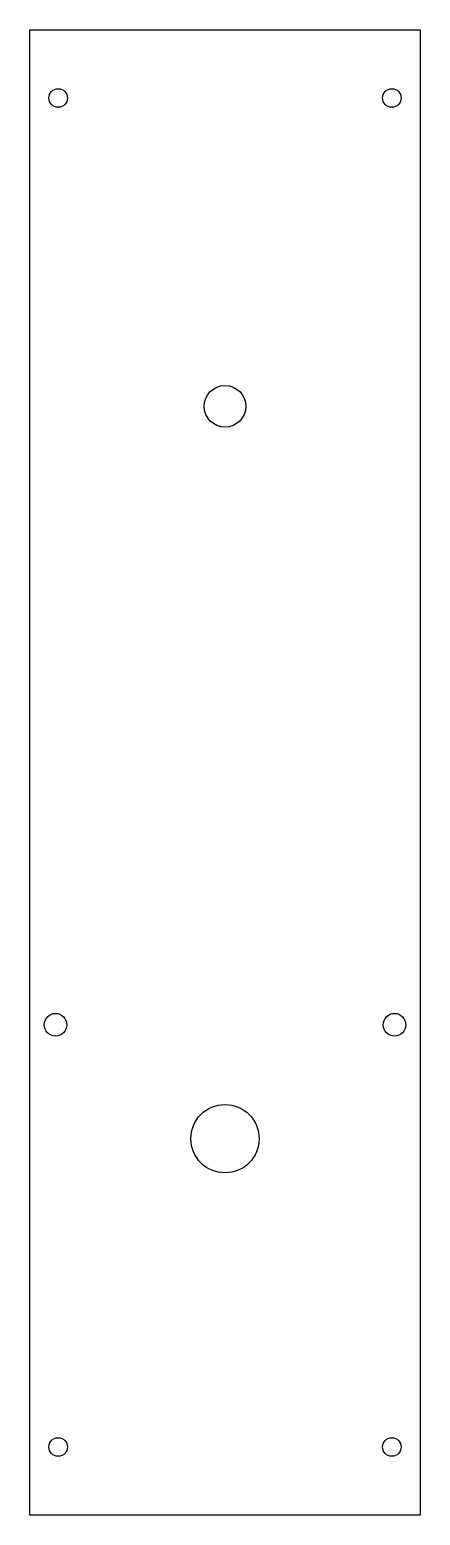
# Model space of a CAD drawing. Header units: metres. Extents: x 0 to 103, y -391 to 0.
import ezdxf

# ---------------------------------------------------------------- set-up
doc = ezdxf.new("R2010")
doc.units = ezdxf.units.M

msp = doc.modelspace()

# ---------------------------------------------------------------- linework, layer by layer
for p, q in [((0, 0), (102.96, 0)), ((0, -391.4), (0, 0)), ((102.96, 0), (102.96, -391.4)), ((102.96, -391.4), (0, -391.4))]:
    msp.add_line(p, q)
for centre, radius in [((7.5, -18), 2.45), ((95.46, -18), 2.45), ((51.48, -99.225), 5.5), ((6.8, -262.175), 3), ((96.16, -262.175), 3), ((51.48, -292.175), 9), ((7.5, -373.4), 2.45), ((95.46, -373.4), 2.45)]:
    msp.add_circle(centre, radius)

doc.saveas('drawing.dxf')
